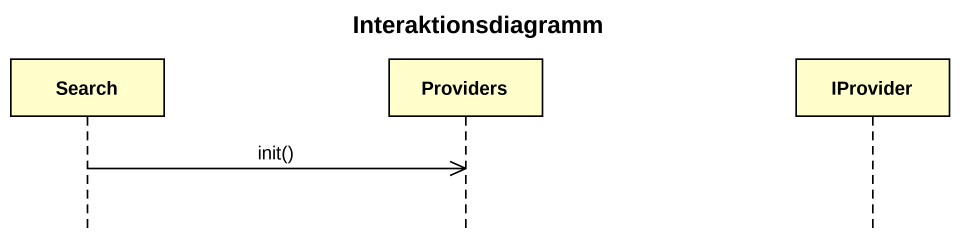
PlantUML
@startuml
title Interaktionsdiagramm
hide footbox
participant Search
participant Providers
participant IProvider

Search ->> Providers : init()
@enduml
